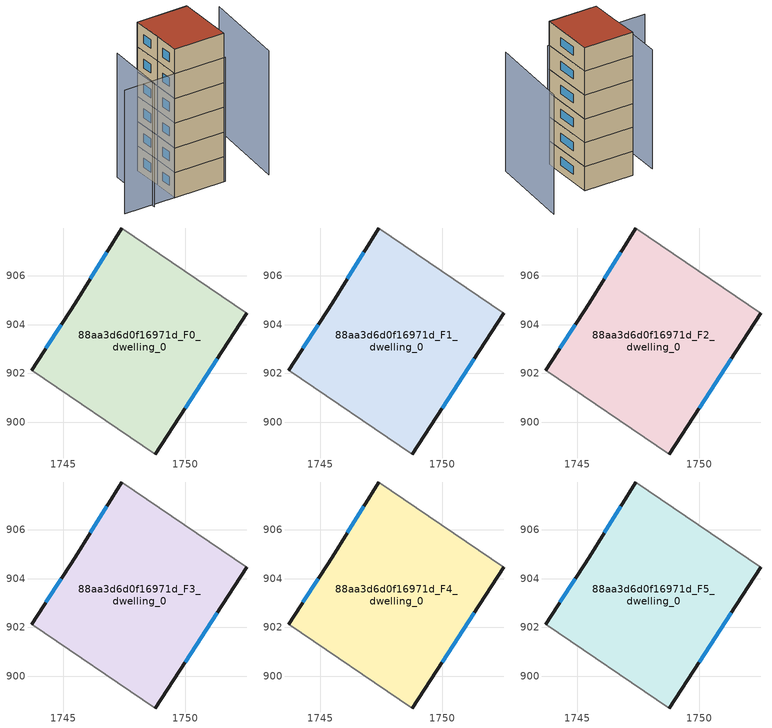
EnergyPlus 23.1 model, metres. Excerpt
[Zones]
88aa3d6d0f16971d_F0_dwelling_0
 floor ground (EU_floor_Construction): 1752.54,904.47 1748.78,898.69 1743.7,902.12 1745.49,904.88 1747.41,907.96 z0
 wall outside (EU_wall_Construction): 1748.78,898.69 1752.54,904.47 / 1747.41,907.96 1745.49,904.88 1743.7,902.12 z0:3
 wall adiabatic (EU_wall_Construction): 1743.7,902.12 1748.78,898.69 / 1752.54,904.47 1747.41,907.96 z0:3
 window (EU_Window_Construction): 1750,900.57 1751.31,902.59 / 1744.91,903.99 1744.28,903.02 / 1746.78,906.96 1746.12,905.89 z0.98:2.02
88aa3d6d0f16971d_F1_dwelling_0
 floor to 88aa3d6d0f16971d_F0_dwelling_0 (EU_floor_Construction): 1752.54,904.47 1748.78,898.69 1743.7,902.12 1745.49,904.88 1747.41,907.96 z3
 wall outside (EU_wall_Construction): 1748.78,898.69 1752.54,904.47 / 1747.41,907.96 1745.49,904.88 1743.7,902.12 z3:6
 wall adiabatic (EU_wall_Construction): 1743.7,902.12 1748.78,898.69 / 1752.54,904.47 1747.41,907.96 z3:6
 window (EU_Window_Construction): 1750,900.57 1751.31,902.59 / 1744.91,903.99 1744.28,903.02 / 1746.78,906.96 1746.12,905.89 z3.98:5.02
88aa3d6d0f16971d_F2_dwelling_0
 floor to 88aa3d6d0f16971d_F1_dwelling_0 (EU_floor_Construction): 1752.54,904.47 1748.78,898.69 1743.7,902.12 1745.49,904.88 1747.41,907.96 z6
 wall outside (EU_wall_Construction): 1748.78,898.69 1752.54,904.47 / 1747.41,907.96 1745.49,904.88 1743.7,902.12 z6:9
 wall adiabatic (EU_wall_Construction): 1743.7,902.12 1748.78,898.69 / 1752.54,904.47 1747.41,907.96 z6:9
 window (EU_Window_Construction): 1750,900.57 1751.31,902.59 / 1744.91,903.99 1744.28,903.02 / 1746.78,906.96 1746.12,905.89 z6.98:8.02
88aa3d6d0f16971d_F3_dwelling_0
 floor to 88aa3d6d0f16971d_F2_dwelling_0 (EU_floor_Construction): 1752.54,904.47 1748.78,898.69 1743.7,902.12 1745.49,904.88 1747.41,907.96 z9
 wall outside (EU_wall_Construction): 1748.78,898.69 1752.54,904.47 / 1747.41,907.96 1745.49,904.88 1743.7,902.12 z9:12
 wall adiabatic (EU_wall_Construction): 1743.7,902.12 1748.78,898.69 / 1752.54,904.47 1747.41,907.96 z9:12
 window (EU_Window_Construction): 1750,900.57 1751.31,902.59 / 1744.91,903.99 1744.28,903.02 / 1746.78,906.96 1746.12,905.89 z9.98:11.02
88aa3d6d0f16971d_F4_dwelling_0
 floor to 88aa3d6d0f16971d_F3_dwelling_0 (EU_floor_Construction): 1752.54,904.47 1748.78,898.69 1743.7,902.12 1745.49,904.88 1747.41,907.96 z12
 wall outside (EU_wall_Construction): 1748.78,898.69 1752.54,904.47 / 1747.41,907.96 1745.49,904.88 1743.7,902.12 z12:15
 wall adiabatic (EU_wall_Construction): 1743.7,902.12 1748.78,898.69 / 1752.54,904.47 1747.41,907.96 z12:15
 window (EU_Window_Construction): 1750,900.57 1751.31,902.59 / 1744.91,903.99 1744.28,903.02 / 1746.78,906.96 1746.12,905.89 z12.98:14.02
88aa3d6d0f16971d_F5_dwelling_0
 floor to 88aa3d6d0f16971d_F4_dwelling_0 (EU_floor_Construction): 1752.54,904.47 1748.78,898.69 1743.7,902.12 1745.49,904.88 1747.41,907.96 z15
 wall outside (EU_wall_Construction): 1748.78,898.69 1752.54,904.47 / 1747.41,907.96 1745.49,904.88 1743.7,902.12 z15:18
 wall adiabatic (EU_wall_Construction): 1743.7,902.12 1748.78,898.69 / 1752.54,904.47 1747.41,907.96 z15:18
 window (EU_Window_Construction): 1750,900.57 1751.31,902.59 / 1744.91,903.99 1744.28,903.02 / 1746.78,906.96 1746.12,905.89 z15.98:17.02
 roof outside (EU_roof_Construction): 1748.78,898.69 1752.54,904.47 1747.41,907.96 1745.49,904.88 1743.7,902.12 z18
shading: 1738.48,905.65 1748.95,898.57 / 1745.3,909.37 1741.05,903.34 / 1752,894.91 1758.55,903.32 z0:15
[Building]
EU S2 Campaign: North Axis=0; Terrain=City; Solar Distribution=FullExterior
[Site:Location]
Bologna: Latitude=44.5; Longitude=11.25; Time Zone=1; Elevation=37
[SizingPeriod:WeatherFileDays]
AnnualSizingPeriod: Begin Month=1; Begin Day of Month=1; End Month=12; End Day of Month=31; Day of Week for Start Day=Monday; Use Weather File Daylight Saving Period=No; Use Weather File Rain and Snow Indicators=No
[MATERIAL]
EU_InternalMass_Material: Roughness=MediumRough; Thickness=0.1; Conductivity=1; Density=1800; Specific Heat=900; Thermal Absorptance=0.9; Solar Absorptance=0.7; Visible Absorptance=0.7
[MATERIAL:NOMASS] Roughness=MediumRough; Thermal Absorptance=0.9; Solar Absorptance=0.7; Visible Absorptance=0.7
Name | Thermal Resistance
EU_wall_NoMass | 0.905828
EU_roof_NoMass | 0.37593
EU_floor_NoMass | 0.67114
[WINDOWMATERIAL:SIMPLEGLAZINGSYSTEM]
EU_Window_SimpleGlazing: UFactor=4.52486; Solar Heat Gain Coefficient=0.85; Visible Transmittance=0.85
[CONSTRUCTION]
EU_wall_Construction: EU_wall_NoMass
EU_roof_Construction: EU_roof_NoMass
EU_floor_Construction: EU_floor_NoMass
EU_Window_Construction: EU_Window_SimpleGlazing
EU_InternalMass_Construction: EU_InternalMass_Material
[ZONE] Type=1; Multiplier=1; Ceiling Height=autocalculate; Floor Area=autocalculate; Part of Total Floor Area=Yes
Name | Volume
88aa3d6d0f16971d_F0_dwelling_0 | 127.433
88aa3d6d0f16971d_F1_dwelling_0; 88aa3d6d0f16971d_F2_dwelling_0; 88aa3d6d0f16971d_F3_dwelling_0; 88aa3d6d0f16971d_F4_dwelling_0; 88aa3d6d0f16971d_F5_dwelling_0 | 127.432
[INTERNALMASS] Construction=EU_InternalMass_Construction; Surface Area=42.4775
Name | Zone or ZoneList
88aa3d6d0f16971d_F0_dwelling_0_EU_InternalMass | 88aa3d6d0f16971d_F0_dwelling_0
88aa3d6d0f16971d_F1_dwelling_0_EU_InternalMass | 88aa3d6d0f16971d_F1_dwelling_0
88aa3d6d0f16971d_F2_dwelling_0_EU_InternalMass | 88aa3d6d0f16971d_F2_dwelling_0
88aa3d6d0f16971d_F3_dwelling_0_EU_InternalMass | 88aa3d6d0f16971d_F3_dwelling_0
88aa3d6d0f16971d_F4_dwelling_0_EU_InternalMass | 88aa3d6d0f16971d_F4_dwelling_0
88aa3d6d0f16971d_F5_dwelling_0_EU_InternalMass | 88aa3d6d0f16971d_F5_dwelling_0
[OTHEREQUIPMENT] Fuel Type=Electricity; Design Level Calculation Method=Watts/Area; Power per Zone Floor Area=1; Fraction Latent=0; Fraction Radiant=0; Fraction Lost=0; Carbon Dioxide Generation Rate=0; EndUse Subcategory=EU_Step8_InternalGains
Name | Zone or ZoneList or Space or SpaceList | Schedule
EU_Step8_InternalGain_88aa3d6d0f16971d_F0_dwelling_0_f000 | 88aa3d6d0f16971d_F0_dwelling_0 | EU_Step8_GainSchedule_88aa3d6d0f16971d_F0_dwelling_0_f000
EU_Step8_InternalGain_88aa3d6d0f16971d_F1_dwelling_0_f000 | 88aa3d6d0f16971d_F1_dwelling_0 | EU_Step8_GainSchedule_88aa3d6d0f16971d_F1_dwelling_0_f000
EU_Step8_InternalGain_88aa3d6d0f16971d_F2_dwelling_0_f000 | 88aa3d6d0f16971d_F2_dwelling_0 | EU_Step8_GainSchedule_88aa3d6d0f16971d_F2_dwelling_0_f000
EU_Step8_InternalGain_88aa3d6d0f16971d_F3_dwelling_0_f000 | 88aa3d6d0f16971d_F3_dwelling_0 | EU_Step8_GainSchedule_88aa3d6d0f16971d_F3_dwelling_0_f000
EU_Step8_InternalGain_88aa3d6d0f16971d_F4_dwelling_0_f000 | 88aa3d6d0f16971d_F4_dwelling_0 | EU_Step8_GainSchedule_88aa3d6d0f16971d_F4_dwelling_0_f000
EU_Step8_InternalGain_88aa3d6d0f16971d_F5_dwelling_0_f000 | 88aa3d6d0f16971d_F5_dwelling_0 | EU_Step8_GainSchedule_88aa3d6d0f16971d_F5_dwelling_0_f000
[ZONEVENTILATION:DESIGNFLOWRATE] Schedule=EU_AlwaysOn; Design Flow Rate Calculation Method=AirChanges/Hour; Air Changes per Hour=0.73129; Ventilation Type=Natural; Fan Pressure Rise=0; Fan Total Efficiency=1; Constant Term Coefficient=1; Temperature Term Coefficient=0; Velocity Term Coefficient=0; Velocity Squared Term Coefficient=0; Minimum Indoor Temperature=-100; Maximum Indoor Temperature=100; Delta Temperature=-100; Minimum Outdoor Temperature=-100; Maximum Outdoor Temperature=100; Maximum Wind Speed=40
Name | Zone or ZoneList or Space or SpaceList
EU_ConstantAir_88aa3d6d0f16971d_F0_dwelling_0 | 88aa3d6d0f16971d_F0_dwelling_0
EU_ConstantAir_88aa3d6d0f16971d_F1_dwelling_0 | 88aa3d6d0f16971d_F1_dwelling_0
EU_ConstantAir_88aa3d6d0f16971d_F2_dwelling_0 | 88aa3d6d0f16971d_F2_dwelling_0
EU_ConstantAir_88aa3d6d0f16971d_F3_dwelling_0 | 88aa3d6d0f16971d_F3_dwelling_0
EU_ConstantAir_88aa3d6d0f16971d_F4_dwelling_0 | 88aa3d6d0f16971d_F4_dwelling_0
EU_ConstantAir_88aa3d6d0f16971d_F5_dwelling_0 | 88aa3d6d0f16971d_F5_dwelling_0
[HVACTEMPLATE:THERMOSTAT] Constant Heating Setpoint=20; Constant Cooling Setpoint=50
EU_HeatOnly_88aa3d6d0f16971d_F0_dwelling_0; EU_HeatOnly_88aa3d6d0f16971d_F1_dwelling_0; EU_HeatOnly_88aa3d6d0f16971d_F2_dwelling_0; EU_HeatOnly_88aa3d6d0f16971d_F3_dwelling_0; EU_HeatOnly_88aa3d6d0f16971d_F4_dwelling_0; EU_HeatOnly_88aa3d6d0f16971d_F5_dwelling_0
[HVACTEMPLATE:ZONE:IDEALLOADSAIRSYSTEM] System Availability Schedule=EU_AlwaysOn; Maximum Heating Supply Air Temperature=50; Minimum Cooling Supply Air Temperature=13; Maximum Heating Supply Air Humidity Ratio=0.0156; Minimum Cooling Supply Air Humidity Ratio=0.0077; Heating Limit=NoLimit; Cooling Limit=NoLimit; Heating Availability Schedule=EU_AlwaysOn; Cooling Availability Schedule=EU_CoolingOff; Dehumidification Control Type=ConstantSensibleHeatRatio; Cooling Sensible Heat Ratio=0.7; Dehumidification Setpoint=60; Humidification Control Type=None; Humidification Setpoint=30; Outdoor Air Method=None; Outdoor Air Flow Rate per Person=0.00944; Outdoor Air Flow Rate per Zone Floor Area=0; Outdoor Air Flow Rate per Zone=0; Demand Controlled Ventilation Type=None; Outdoor Air Economizer Type=NoEconomizer; Heat Recovery Type=None; Sensible Heat Recovery Effectiveness=0.7; Latent Heat Recovery Effectiveness=0.65
Name | Template Thermostat
88aa3d6d0f16971d_F0_dwelling_0 | EU_HeatOnly_88aa3d6d0f16971d_F0_dwelling_0
88aa3d6d0f16971d_F1_dwelling_0 | EU_HeatOnly_88aa3d6d0f16971d_F1_dwelling_0
88aa3d6d0f16971d_F2_dwelling_0 | EU_HeatOnly_88aa3d6d0f16971d_F2_dwelling_0
88aa3d6d0f16971d_F3_dwelling_0 | EU_HeatOnly_88aa3d6d0f16971d_F3_dwelling_0
88aa3d6d0f16971d_F4_dwelling_0 | EU_HeatOnly_88aa3d6d0f16971d_F4_dwelling_0
88aa3d6d0f16971d_F5_dwelling_0 | EU_HeatOnly_88aa3d6d0f16971d_F5_dwelling_0
[SIZING:ZONE] Zone Cooling Design Supply Air Temperature Input Method=SupplyAirTemperature; Zone Cooling Design Supply Air Temperature=13; Zone Heating Design Supply Air Temperature Input Method=SupplyAirTemperature; Zone Heating Design Supply Air Temperature=50; Zone Cooling Design Supply Air Humidity Ratio=0.008; Zone Heating Design Supply Air Humidity Ratio=0.008; Cooling Design Air Flow Method=DesignDay; Cooling Design Air Flow Rate=0; Cooling Minimum Air Flow per Zone Floor Area=0.000762; Cooling Minimum Air Flow=0; Cooling Minimum Air Flow Fraction=0.2; Heating Design Air Flow Method=DesignDay; Heating Design Air Flow Rate=0; Heating Maximum Air Flow per Zone Floor Area=0.002032; Heating Maximum Air Flow=0.141576; Heating Maximum Air Flow Fraction=0.3; Account for Dedicated Outdoor Air System=No; Dedicated Outdoor Air System Control Strategy=NeutralSupplyAir; Dedicated Outdoor Air Low Setpoint Temperature for Design=autosize; Dedicated Outdoor Air High Setpoint Temperature for Design=autosize; Zone Load Sizing Method=Sensible Load Only No Latent Load; Zone Latent Cooling Design Supply Air Humidity Ratio Input Method=HumidityRatioDifference; Zone Cooling Design Supply Air Humidity Ratio Difference=0.005; Zone Latent Heating Design Supply Air Humidity Ratio Input Method=HumidityRatioDifference; Zone Humidification Design Supply Air Humidity Ratio Difference=0.005
88aa3d6d0f16971d_F0_dwelling_0; 88aa3d6d0f16971d_F1_dwelling_0; 88aa3d6d0f16971d_F2_dwelling_0; 88aa3d6d0f16971d_F3_dwelling_0; 88aa3d6d0f16971d_F4_dwelling_0; 88aa3d6d0f16971d_F5_dwelling_0
[SCHEDULE:CONSTANT]
Name | Hourly Value
EU_AlwaysOn | 1
EU_CoolingOff | 0
[SCHEDULE:FILE] Column Number=1; Rows to Skip at Top=0; Number of Hours of Data=8760; Column Separator=Comma; Interpolate to Timestep=No; Minutes per Item=60; Adjust Schedule for Daylight Savings=Yes
Name | File
EU_Step8_GainSchedule_88aa3d6d0f16971d_F0_dwelling_0_f000 | ../../schedules/88aa3d6d0f16971d/88aa3d6d0f16971d_F0_dwelling_0_f000_gain.csv
EU_Step8_GainSchedule_88aa3d6d0f16971d_F1_dwelling_0_f000 | ../../schedules/88aa3d6d0f16971d/88aa3d6d0f16971d_F1_dwelling_0_f000_gain.csv
EU_Step8_GainSchedule_88aa3d6d0f16971d_F2_dwelling_0_f000 | ../../schedules/88aa3d6d0f16971d/88aa3d6d0f16971d_F2_dwelling_0_f000_gain.csv
EU_Step8_GainSchedule_88aa3d6d0f16971d_F3_dwelling_0_f000 | ../../schedules/88aa3d6d0f16971d/88aa3d6d0f16971d_F3_dwelling_0_f000_gain.csv
EU_Step8_GainSchedule_88aa3d6d0f16971d_F4_dwelling_0_f000 | ../../schedules/88aa3d6d0f16971d/88aa3d6d0f16971d_F4_dwelling_0_f000_gain.csv
EU_Step8_GainSchedule_88aa3d6d0f16971d_F5_dwelling_0_f000 | ../../schedules/88aa3d6d0f16971d/88aa3d6d0f16971d_F5_dwelling_0_f000_gain.csv
